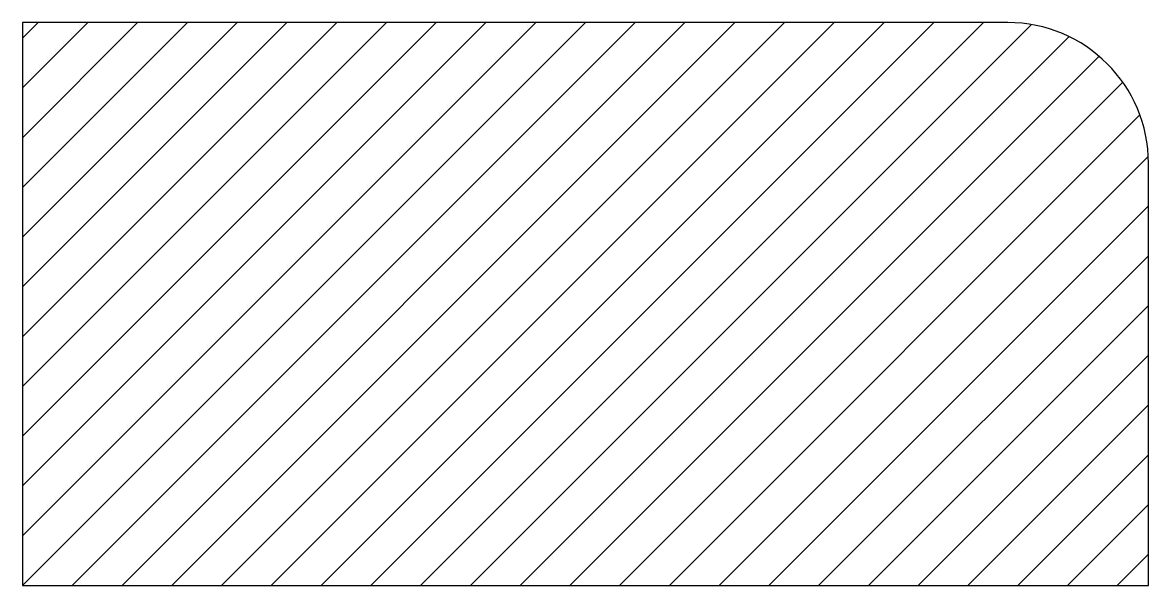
# Model space of a CAD drawing. Header units: inches. Extents: x 0 to 4, y 0 to 2.
import ezdxf

# ---------------------------------------------------------------- set-up
doc = ezdxf.new("R2010")
doc.units = ezdxf.units.IN
doc.header["$MEASUREMENT"] = 0
doc.layers.add('HATCH', color=4, linetype='Continuous')
doc.layers.add('OBJECT', color=7, linetype='Continuous')

msp = doc.modelspace()

# ---------------------------------------------------------------- hatches: boundary and pattern name
at = {"layer": 'HATCH'}
h = msp.add_hatch(dxfattribs=at)
h.set_pattern_fill('ANSI31', color=256)
edge = h.paths.add_edge_path()
edge.add_line((0, 0), (4, 0))
edge.add_line((4, 0), (4, 1.5))
edge.add_arc((3.5, 1.5), 0.5, 0, 90)
edge.add_line((3.5, 2), (0, 2))
edge.add_line((0, 2), (0, 0))

# ---------------------------------------------------------------- linework, layer by layer
at = {"layer": 'OBJECT'}
for p, q in [((3.5, 2), (0, 2)), ((0, 2), (0, 0)), ((4, 0), (4, 1.5)), ((0, 0), (4, 0))]:
    msp.add_line(p, q, dxfattribs=at)
msp.add_arc((3.5, 1.5), 0.5, 0, 90, dxfattribs=at)

doc.saveas('drawing.dxf')
